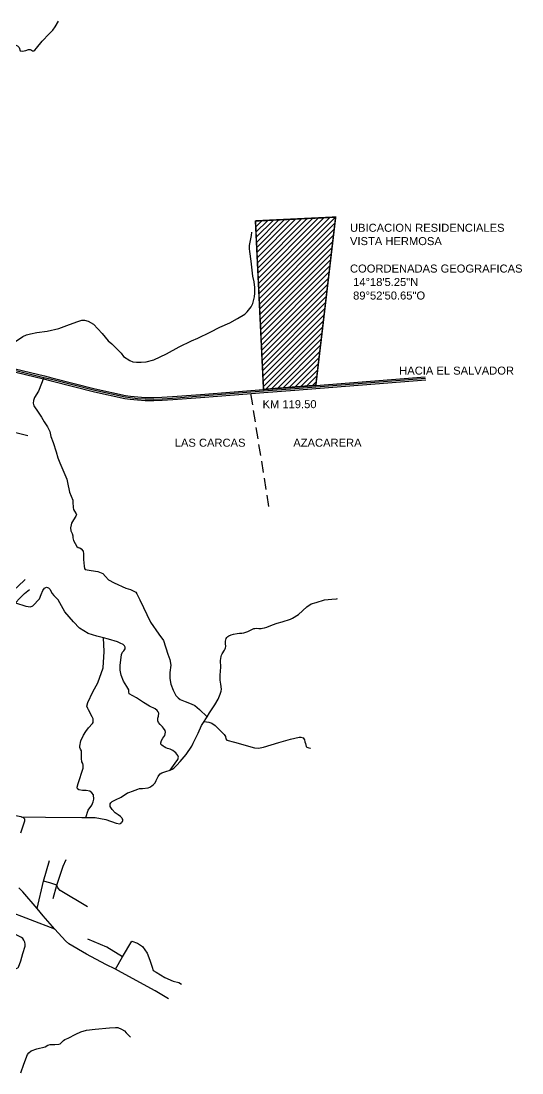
# Model space of a CAD drawing. Header units: inches. Extents: x -9 to 337, y -247 to 209.
# Drawn here: x 12.45 to 23.42, y 159.32 to 182.33 of the extents above; entities that cross this region are included whole.
import ezdxf

# ---------------------------------------------------------------- set-up
doc = ezdxf.new("R2010")
doc.units = ezdxf.units.IN
doc.header["$MEASUREMENT"] = 0
doc.linetypes.add('RAYITAS', pattern=[0.375, 0.25, -0.125])
doc.layers.add('carreteras_Dissolve', color=7, linetype='Continuous', lineweight=30, true_color=0x340082)
doc.styles.get("Standard").update_dxf_attribs({"font": 'arial.ttf'})

msp = doc.modelspace()

# ---------------------------------------------------------------- hatches: boundary and pattern name
at = {"transparency": 33554610}
h = msp.add_hatch(dxfattribs=at)
h.set_pattern_fill('ANSI31', color=8, scale=0.666667)
h.set_pattern_definition([(45, (-3760.43144, -10368.38563), (-0.0589255651, 0.0589255651), [])])
edge = h.paths.add_edge_path()
edge.add_line((17.584, 177.961), (17.761, 174.272))
edge.add_line((17.761, 174.272), (18.906, 174.361))
edge.add_line((18.906, 174.361), (19.34, 178.042))
edge.add_line((19.34, 178.042), (17.584, 177.958))

# ---------------------------------------------------------------- linework, layer by layer
at = {"color": 8, "linetype": 'RAYITAS'}
msp.add_line((17.478, 174.183), (17.879, 171.667), dxfattribs=at)
at = {"color": 4, "const_width": 0.0333}
msp.add_lwpolyline([(17.584, 177.961), (17.761, 174.272), (18.906, 174.361), (19.34, 178.042), (17.584, 177.958)], dxfattribs=at)
at = {"layer": 'carreteras_Dissolve', "color": 1}
for points in [[(12.243, 181.74), (12.288, 181.788), (12.34, 181.802), (12.376, 181.787), (12.41, 181.75), (12.437, 181.68), (12.484, 181.668), (12.557, 181.686), (12.619, 181.709), (12.652, 181.706), (12.685, 181.69), (12.704, 181.679), (12.731, 181.679), (12.757, 181.693), (12.795, 181.739), (12.914, 181.888), (13.068, 182.053), (13.147, 182.132), (13.201, 182.2), (13.272, 182.33)], [(12.309, 175.31), (12.491, 175.433), (12.573, 175.467), (12.662, 175.491), (12.798, 175.515), (13.026, 175.545), (13.283, 175.608), (13.512, 175.69), (13.694, 175.759), (13.788, 175.787), (13.84, 175.79), (13.923, 175.768), (14.039, 175.699), (14.233, 175.497), (14.362, 175.337), (14.441, 175.271), (14.514, 175.197), (14.642, 175.067), (14.698, 174.994), (14.836, 174.904), (14.902, 174.879), (14.978, 174.869), (15.083, 174.869), (15.195, 174.879), (15.358, 174.92), (15.636, 175.051), (15.915, 175.208), (16.183, 175.338), (16.326, 175.393), (16.59, 175.527), (16.802, 175.635), (17.021, 175.731), (17.19, 175.824), (17.353, 175.921), (17.407, 175.971), (17.491, 176.076), (17.524, 176.153), (17.561, 176.297), (17.57, 176.38), (17.568, 176.502), (17.555, 176.623), (17.531, 176.747), (17.489, 177.081), (17.46, 177.288), (17.456, 177.351), (17.458, 177.42), (17.495, 177.642), (17.504, 177.713)], [(12.956, 174.535), (12.838, 174.238), (12.75, 174.099), (12.726, 174.03), (12.717, 173.972), (12.732, 173.912), (12.831, 173.777), (12.905, 173.665), (12.96, 173.567), (13.035, 173.455), (13.081, 173.355), (13.109, 173.242), (13.158, 173.113), (13.223, 172.909), (13.257, 172.776), (13.3, 172.668), (13.453, 172.313), (13.472, 172.237), (13.514, 172.026), (13.55, 171.939), (13.584, 171.854), (13.588, 171.806), (13.593, 171.688), (13.599, 171.648), (13.625, 171.61), (13.663, 171.555), (13.665, 171.536), (13.656, 171.498), (13.603, 171.419), (13.561, 171.347), (13.548, 171.311), (13.538, 171.246), (13.546, 171.182), (13.571, 171.121), (13.586, 171.071), (13.588, 171.029), (13.601, 170.972), (13.636, 170.903), (13.678, 170.84), (13.703, 170.816), (13.738, 170.807), (13.773, 170.788), (13.811, 170.733), (13.824, 170.678), (13.824, 170.575), (13.824, 170.551), (13.838, 170.405), (13.844, 170.355), (13.854, 170.336), (13.989, 170.311), (14.136, 170.292), (14.245, 170.244), (14.301, 170.181), (14.369, 170.11), (14.494, 170.045), (14.746, 169.925), (14.849, 169.895), (14.965, 169.838), (14.991, 169.801), (15.057, 169.671), (15.289, 169.183), (15.469, 168.921), (15.575, 168.784), (15.667, 168.486), (15.708, 168.367), (15.732, 168.245), (15.714, 168.08), (15.712, 167.949), (15.732, 167.826), (15.783, 167.698), (15.843, 167.576), (15.894, 167.528), (15.939, 167.494), (16.043, 167.447), (16.178, 167.397), (16.255, 167.36), (16.359, 167.275), (16.525, 167.114)], [(12.603, 173.261), (12.313, 173.332), (12.029, 173.401), (11.897, 173.434), (11.628, 173.437), (11.173, 173.851)], [(12.543, 170.114), (12.382, 169.96), (11.925, 169.552)], [(12.336, 169.602), (12.562, 169.533), (12.662, 169.518), (12.712, 169.539), (12.855, 169.691), (12.898, 169.788), (12.931, 169.875), (12.965, 169.929), (13.012, 169.951), (13.058, 169.935), (13.082, 169.901), (13.133, 169.808), (13.169, 169.765)], [(12.336, 169.602), (12.428, 169.706), (12.53, 169.811), (12.641, 169.899)], [(12.458, 164.924), (12.992, 164.915), (13.787, 164.913), (13.871, 164.913), (14.074, 164.913), (14.307, 164.865), (14.536, 164.786), (14.615, 164.773), (14.643, 164.789), (14.656, 164.806), (14.673, 164.826), (14.681, 164.847), (14.681, 164.868), (14.669, 164.889), (14.657, 164.904), (14.634, 164.935), (14.58, 164.967), (14.517, 165.015), (14.447, 165.087), (14.416, 165.127), (14.408, 165.151), (14.403, 165.175), (14.408, 165.207), (14.421, 165.231), (14.45, 165.257), (14.522, 165.3), (14.643, 165.357), (14.784, 165.453), (14.814, 165.461), (14.895, 165.483), (15.013, 165.53), (15.046, 165.542), (15.11, 165.548), (15.238, 165.562), (15.274, 165.575), (15.319, 165.603), (15.347, 165.622), (15.39, 165.668), (15.415, 165.723), (15.455, 165.804), (15.473, 165.832), (15.502, 165.867), (15.536, 165.891), (15.576, 165.905), (15.62, 165.916), (15.718, 165.944), (15.76, 165.966), (15.798, 165.987), (15.864, 166.052), (15.94, 166.133), (16.067, 166.291), (16.195, 166.469), (16.223, 166.535), (16.329, 166.752), (16.407, 166.925), (16.459, 167.01), (16.496, 167.069), (16.525, 167.114), (16.581, 167.201), (16.693, 167.375), (16.765, 167.498), (16.814, 167.607), (16.835, 167.676), (16.839, 167.719), (16.824, 167.825), (16.81, 167.914), (16.815, 168.027), (16.825, 168.201), (16.82, 168.342), (16.826, 168.39), (16.832, 168.431), (16.842, 168.459), (16.856, 168.487), (16.907, 168.574), (16.919, 168.599), (16.927, 168.62), (16.933, 168.648), (16.932, 168.714), (16.931, 168.765), (16.935, 168.795), (16.945, 168.822), (16.96, 168.846), (16.979, 168.869), (17.002, 168.884), (17.053, 168.905), (17.104, 168.917), (17.185, 168.936), (17.235, 168.939), (17.289, 168.944), (17.329, 168.953), (17.416, 168.979), (17.509, 169.025), (17.547, 169.041), (17.57, 169.046), (17.604, 169.048), (17.659, 169.045), (17.712, 169.045), (17.737, 169.048), (17.782, 169.057), (17.837, 169.077), (17.961, 169.127), (18.057, 169.158), (18.173, 169.19), (18.35, 169.247), (18.394, 169.271), (18.526, 169.351), (18.706, 169.519), (18.803, 169.581), (18.911, 169.614), (19.098, 169.668), (19.26, 169.688), (19.361, 169.693), (19.38, 169.697)], [(14.261, 168.839), (14.114, 168.873), (13.926, 168.934), (13.735, 169.055), (13.602, 169.188), (13.413, 169.41), (13.263, 169.671), (13.169, 169.765)], [(13.871, 164.913), (13.926, 165.068), (14, 165.184), (14.032, 165.253), (14.046, 165.315), (14.041, 165.405), (14.006, 165.447), (13.959, 165.484), (13.88, 165.501), (13.796, 165.503), (13.717, 165.518), (13.688, 165.535), (13.683, 165.572), (13.702, 165.651), (13.813, 165.991), (13.813, 166.052), (13.809, 166.089), (13.786, 166.131), (13.774, 166.2), (13.774, 166.257), (13.774, 166.326), (13.774, 166.366), (13.754, 166.403), (13.739, 166.44), (13.739, 166.472), (13.759, 166.589), (13.821, 166.708), (13.873, 166.794), (13.927, 166.875), (14.021, 166.964), (14.031, 166.991), (14.031, 167.018), (14.031, 167.068), (14.009, 167.115), (13.932, 167.266), (13.915, 167.298), (13.897, 167.348), (13.915, 167.424), (14.028, 167.656), (14.134, 167.853), (14.252, 168.183), (14.277, 168.541), (14.261, 168.839)], [(15.718, 165.944), (15.831, 166.099), (15.885, 166.177), (15.897, 166.233), (15.885, 166.27), (15.865, 166.299), (15.841, 166.326), (15.814, 166.348), (15.777, 166.373), (15.75, 166.392), (15.716, 166.407), (15.66, 166.419), (15.623, 166.436), (15.586, 166.453), (15.562, 166.47), (15.535, 166.49), (15.517, 166.515), (15.515, 166.541), (15.53, 166.596), (15.559, 166.643), (15.604, 166.703), (15.617, 166.777), (15.612, 166.815), (15.574, 166.863), (15.547, 166.89), (15.526, 166.918), (15.5, 166.942), (15.461, 166.987), (15.447, 167.027), (15.45, 167.082), (15.466, 167.128), (15.471, 167.19), (15.457, 167.22), (15.43, 167.252), (15.388, 167.288), (15.263, 167.349), (15.137, 167.426), (14.979, 167.528), (14.82, 167.619), (14.81, 167.656), (14.81, 167.7), (14.794, 167.738), (14.77, 167.779), (14.698, 167.893), (14.646, 168.027), (14.626, 168.131), (14.622, 168.236), (14.651, 168.479), (14.676, 168.525), (14.707, 168.558), (14.731, 168.596), (14.736, 168.633), (14.72, 168.664), (14.686, 168.694), (14.626, 168.726), (14.562, 168.752), (14.366, 168.813), (14.261, 168.839)], [(16.459, 167.01), (16.561, 166.994), (16.632, 166.971), (16.705, 166.923), (16.78, 166.843), (16.899, 166.725), (16.927, 166.679), (16.938, 166.63), (16.96, 166.604), (17.127, 166.559), (17.567, 166.432), (17.65, 166.424), (17.761, 166.446), (18.095, 166.554), (18.352, 166.626), (18.538, 166.664), (18.581, 166.664), (18.629, 166.651), (18.643, 166.634), (18.655, 166.606), (18.669, 166.568), (18.682, 166.53), (18.692, 166.463), (18.711, 166.452), (18.733, 166.442), (18.754, 166.433), (18.779, 166.427), (18.793, 166.43)], [(12.449, 164.578), (12.539, 164.839), (12.538, 164.872), (12.511, 164.903), (12.458, 164.924), (12.333, 164.946)], [(12.947, 163.518), (13.078, 163.967)], [(13.238, 163.429), (13.374, 163.843), (13.441, 163.992)], [(15.682, 160.947), (15.389, 161.117), (14.656, 161.518), (14.519, 161.59), (14.31, 161.698), (13.887, 161.922), (13.501, 162.146), (13.427, 162.211), (13.195, 162.47), (12.938, 162.757), (12.804, 162.917), (12.493, 163.286), (12.403, 163.372)], [(12.804, 162.917), (12.947, 163.518)], [(13.238, 163.429), (13.083, 163.48), (12.947, 163.518)], [(13.158, 163.136), (13.238, 163.429)], [(13.912, 162.955), (13.312, 163.317), (13.257, 163.37), (13.238, 163.429)], [(13.195, 162.47), (12.126, 162.88)], [(12.333, 161.598), (12.348, 161.605), (12.382, 161.62), (12.395, 161.641), (12.448, 161.777), (12.495, 161.938), (12.541, 162.098), (12.546, 162.142), (12.54, 162.181), (12.513, 162.231), (12.49, 162.266), (12.466, 162.287), (12.408, 162.314), (12.344, 162.345)], [(14.677, 161.86), (14.332, 162.073), (13.916, 162.25)], [(14.677, 161.86), (14.878, 162.203), (15.002, 162.162), (15.111, 162.091), (15.216, 161.941), (15.273, 161.79), (15.321, 161.636), (15.348, 161.565), (15.411, 161.528), (15.599, 161.408), (15.786, 161.329), (15.906, 161.299), (15.963, 161.266)], [(14.519, 161.59), (14.677, 161.86)], [(12.448, 159.324), (12.512, 159.513), (12.592, 159.73), (12.626, 159.766), (12.676, 159.807), (12.799, 159.851), (12.985, 159.898), (13.039, 159.934), (13.092, 159.946), (13.194, 159.948), (13.278, 159.95), (13.312, 159.962), (13.385, 160.032), (13.413, 160.054), (13.485, 160.088), (13.653, 160.17), (13.761, 160.226), (13.884, 160.259), (14.077, 160.285), (14.387, 160.31), (14.521, 160.317), (14.572, 160.315), (14.656, 160.284), (14.72, 160.246), (14.754, 160.202), (14.849, 160.103)]]:
    msp.add_lwpolyline(points, dxfattribs=at)
at = {"layer": 'carreteras_Dissolve', "color": 3}
for points in [[(12.155, 174.696), (12.948, 174.503), (13.112, 174.463), (14.063, 174.223), (14.726, 174.077), (14.841, 174.062), (15.003, 174.043), (15.168, 174.032), (15.364, 174.03), (15.542, 174.035), (15.773, 174.05), (16.385, 174.096), (17.124, 174.156), (17.766, 174.206), (18.449, 174.258), (21.315, 174.486)], [(12.163, 174.729), (12.956, 174.535), (13.12, 174.495), (14.07, 174.256), (14.732, 174.109), (14.845, 174.095), (15.006, 174.076), (15.169, 174.065), (15.364, 174.063), (15.541, 174.069), (15.771, 174.083), (16.383, 174.13), (17.121, 174.189), (17.763, 174.239), (18.446, 174.291), (21.306, 174.518)], [(12.171, 174.761), (12.964, 174.568), (13.128, 174.528), (14.078, 174.288), (14.738, 174.142), (14.849, 174.128), (15.009, 174.109), (15.17, 174.098), (15.363, 174.096), (15.539, 174.102), (15.768, 174.117), (16.38, 174.163), (17.119, 174.222), (17.761, 174.272), (18.444, 174.324), (21.297, 174.551)]]:
    msp.add_lwpolyline(points, dxfattribs=at)

# ---------------------------------------------------------------- texts
at = {"color": 8, "transparency": 33554687, "char_height": 0.175, "attachment_point": 1}
for s, insert in [('UBICACION RESIDENCIALES\\PVISTA HERMOSA', (19.654, 177.896)), ('COORDENADAS GEOGRAFICAS', (19.654, 177.004)), (' 14°18\'5.25"N', (19.654, 176.71)), (' 89°52\'50.65"O', (19.654, 176.414)), ('HACIA EL SALVADOR', (20.731, 174.772)), ('KM 119.50', (17.74, 174.038)), ('LAS CARCAS', (15.818, 173.195)), ('AZACARERA', (18.413, 173.195))]:
    msp.add_mtext(s, dxfattribs=dict(at, insert=insert))

doc.saveas('drawing.dxf')
